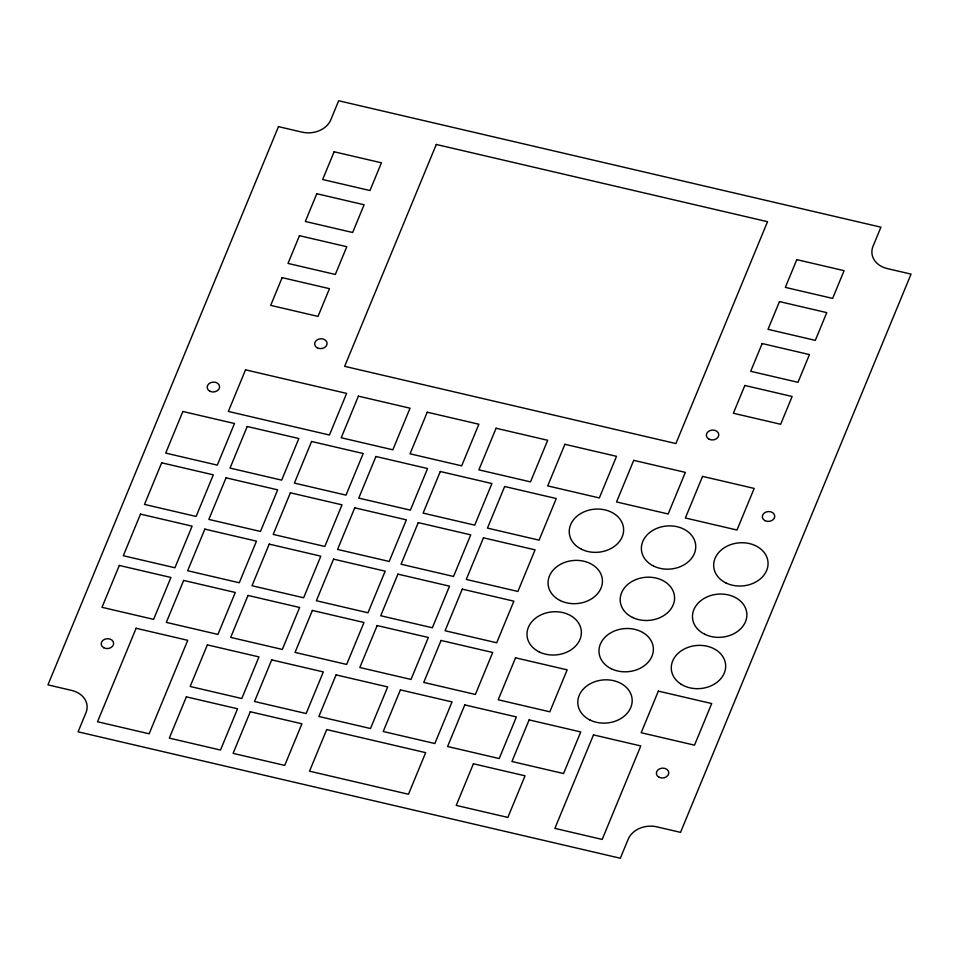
<?xml version="1.0" encoding="UTF-8"?>
<svg xmlns="http://www.w3.org/2000/svg" width="959" height="959" viewBox="0 0 959 959"><rect width="100%" height="100%" fill="white"/><g stroke="black" fill="none" stroke-linecap="round" stroke-linejoin="round"><path stroke-width="1.44" d="M278.47 126.636L47.95 684.882L71.613 690.396A22.704 18.005 -4.9 0 1 85.962 712.753L78.087 731.825L620.329 858.245L628.205 839.173A22.704 18.005 -4.9 0 1 656.879 826.85L680.53 832.364L911.05 274.118L887.387 268.604A22.704 18.005 -4.9 0 1 873.038 246.247L880.913 227.175L338.671 100.755L330.795 119.827A22.704 18.005 -4.9 0 1 302.121 132.15L278.47 126.636M119.3 565.438L102.002 607.323L153.62 619.358L170.918 577.474L119.3 565.438M140.494 514.12L123.303 555.729L174.934 567.764L192.112 526.155L140.494 514.12M161.675 462.801L144.497 504.41L196.115 516.445L213.306 474.837L161.675 462.801M182.869 411.483L165.691 453.092L217.309 465.127L234.487 423.518L182.869 411.483M136.118 628.277L97.518 721.755L149.136 733.791L187.736 640.312L136.118 628.277M282.138 277.63L270.678 305.37L318.004 316.41L329.452 288.671L282.138 277.63M299.46 235.686L288.012 263.425L335.326 274.454L346.786 246.715L299.46 235.686M316.782 193.73L305.334 221.469L352.648 232.498L364.108 204.758L316.782 193.73M334.116 151.774L322.656 179.513L369.982 190.541L381.43 162.802L334.116 151.774M245.528 369.838L228.35 411.447L329.44 435.014L346.619 393.406L245.528 369.838M183.648 580.435L166.327 622.391L217.945 634.426L235.279 592.47L183.648 580.435M204.842 529.116L187.664 570.725L239.282 582.76L256.461 541.152L204.842 529.116M226.036 477.81L208.846 519.418L260.476 531.454L277.654 489.845L226.036 477.81M247.218 426.491L230.04 468.1L281.658 480.135L298.848 438.527L247.218 426.491M207.348 644.88L190.158 686.488L241.788 698.524L258.966 656.915L207.348 644.88M186.358 696.857L169.323 738.118L220.51 750.046L237.544 708.785L186.358 696.857M248.009 595.443L230.687 637.399L282.306 649.435L299.628 607.479L248.009 595.443M269.203 544.125L252.013 585.733L303.643 597.769L320.821 556.16L269.203 544.125M290.385 492.806L273.207 534.415L324.825 546.45L342.015 504.842L290.385 492.806M311.579 441.488L294.401 483.096L346.019 495.132L363.197 453.523L311.579 441.488M436.285 144.461L344.665 366.338L675.903 443.561L767.524 221.685L436.285 144.461M358.402 396.151L341.224 437.76L392.854 449.795L410.032 408.186L358.402 396.151M250.275 711.758L233.097 753.366L284.727 765.402L301.905 723.793L250.275 711.758M271.697 659.888L254.519 701.497L306.137 713.532L323.327 671.923L271.697 659.888M312.358 610.451L295.036 652.408L346.655 664.443L363.988 622.487L312.358 610.451M333.552 559.133L316.374 600.742L367.992 612.777L385.17 571.168L333.552 559.133M354.746 507.814L337.568 549.423L389.186 561.459L406.364 519.85L354.746 507.814M375.94 456.496L358.75 498.105L410.38 510.14L427.558 468.531L375.94 456.496M427.234 412.202L410.056 453.811L461.675 465.846L478.865 424.238L427.234 412.202M336.058 674.884L318.879 716.493L370.498 728.528L387.676 686.92L336.058 674.884M326.707 729.571L309.529 771.18L408.474 794.256L425.652 752.647L326.707 729.571M418.244 522.619L401.054 564.228L453.535 576.455L470.725 534.846L418.244 522.619M397.913 574.129L380.723 615.738L432.353 627.773L449.531 586.165L397.913 574.129M440.289 471.504L423.111 513.113L474.729 525.148L491.907 483.54L440.289 471.504M377.151 625.556L359.829 667.512L411.015 679.44L428.337 637.483L377.151 625.556M496.067 428.241L478.889 469.85L530.507 481.886L547.685 440.277L496.067 428.241M400.406 689.893L383.228 731.501L434.847 743.537L452.037 701.928L400.406 689.893M441.068 640.456L423.746 682.412L475.376 694.448L492.698 652.492L441.068 640.456M462.262 589.138L445.084 630.746L496.702 642.782L513.88 601.173L462.262 589.138M483.456 537.819L466.278 579.428L517.896 591.463L535.074 549.855L483.456 537.819M504.65 486.501L487.46 528.109L539.09 540.145L556.268 498.536L504.65 486.501M564.899 444.293L547.709 485.901L599.339 497.937L616.517 456.328L564.899 444.293M464.767 704.901L447.589 746.51L499.207 758.545L516.386 716.936L464.767 704.901M515.534 657.814L498.212 699.77L549.831 711.806L567.165 669.85L515.534 657.814M473.41 763.784L456.232 805.392L507.85 817.428L525.041 775.819L473.41 763.784M633.719 460.344L616.541 501.953L668.171 513.988L685.349 472.379L633.719 460.344M529.116 719.897L511.938 761.506L563.556 773.541L580.746 731.933L529.116 719.897M593.477 734.906L554.877 828.384L602.192 839.425L640.792 745.934L593.477 734.906M702.551 476.383L685.373 517.992L736.991 530.027L754.182 488.419L702.551 476.383M744.843 385.47L733.371 413.245L780.662 424.274L792.134 396.487L744.843 385.47M762.153 343.55L750.693 371.289L797.984 382.317L809.444 354.578L762.153 343.55M779.475 301.594L768.015 329.333L815.318 340.361L826.766 312.622L779.475 301.594M796.797 259.637L785.349 287.376L832.64 298.405L844.088 270.666L796.797 259.637M658.354 691.115L641.175 732.724L694.52 745.155L711.698 703.546L658.354 691.115M680.71 683.971A27.236 21.613 -4.9 0 0 725.208 670.221A27.236 21.613 -4.9 0 0 689.521 646.869A27.236 21.613 -4.9 0 0 680.71 683.971M611.195 668.699A27.236 21.613 -4.9 0 0 653.331 650.586A27.236 21.613 -4.9 0 0 614 631.19A27.236 21.613 -4.9 0 0 611.195 668.699M590.013 720.017A27.236 21.613 -4.9 0 0 632.137 701.904A27.236 21.613 -4.9 0 0 592.806 682.508A27.236 21.613 -4.9 0 0 590.013 720.017M539.198 651.916A27.236 21.613 -4.9 0 0 581.334 633.803A27.236 21.613 -4.9 0 0 542.003 614.407A27.236 21.613 -4.9 0 0 539.198 651.916M704.649 634.223A27.236 21.613 -4.9 0 0 746.821 616.169A27.236 21.613 -4.9 0 0 707.538 596.714A27.236 21.613 -4.9 0 0 704.649 634.223M632.532 617.452A27.236 21.613 -4.9 0 0 674.537 599.135A27.236 21.613 -4.9 0 0 635.038 579.943A27.236 21.613 -4.9 0 0 632.532 617.452M581.454 549.243A27.236 21.613 -4.9 0 0 623.578 531.142A27.236 21.613 -4.9 0 0 584.247 511.746A27.236 21.613 -4.9 0 0 581.454 549.243M653.582 566.062A27.236 21.613 -4.9 0 0 695.707 547.949A27.236 21.613 -4.9 0 0 656.376 528.565A27.236 21.613 -4.9 0 0 653.582 566.062M725.879 582.916A27.236 21.613 -4.9 0 0 768.015 564.815A27.236 21.613 -4.9 0 0 728.684 545.419A27.236 21.613 -4.9 0 0 725.879 582.916M560.26 600.562A27.236 21.613 -4.9 0 0 602.396 582.449A27.236 21.613 -4.9 0 0 563.065 563.065A27.236 21.613 -4.9 0 0 560.26 600.562M709.133 439.258A6.245 4.951 -4.9 0 0 718.794 435.11A6.245 4.951 -4.9 0 0 709.78 430.663A6.245 4.951 -4.9 0 0 709.133 439.258M317.453 347.937A6.245 4.951 -4.9 0 0 327.103 343.79A6.245 4.951 -4.9 0 0 318.1 339.342A6.245 4.951 -4.9 0 0 317.453 347.937M659.145 777.317A6.245 4.951 -4.9 0 0 668.795 773.158A6.245 4.951 -4.9 0 0 659.792 768.722A6.245 4.951 -4.9 0 0 659.145 777.317M103.68 647.721A6.245 4.951 -4.9 0 0 113.618 644.028A6.245 4.951 -4.9 0 0 104.975 639.15A6.245 4.951 -4.9 0 0 103.68 647.721M209.949 391.296A6.245 4.951 -4.9 0 0 219.599 387.148A6.245 4.951 -4.9 0 0 210.584 382.701A6.245 4.951 -4.9 0 0 209.949 391.296M765.102 520.725A6.245 4.951 -4.9 0 0 774.752 516.577A6.245 4.951 -4.9 0 0 765.738 512.13A6.245 4.951 -4.9 0 0 765.102 520.725"/></g></svg>
